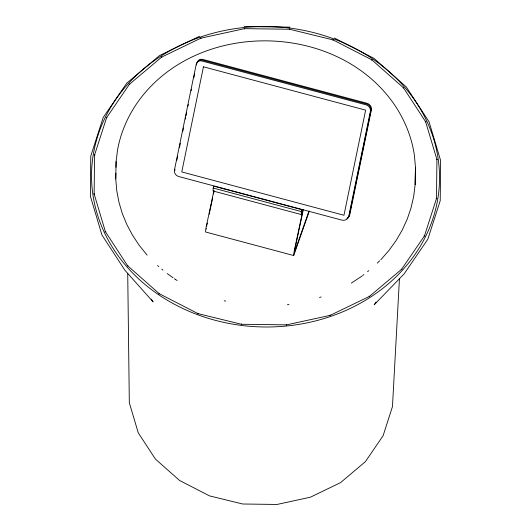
<?xml version="1.0" encoding="UTF-8"?>
<svg xmlns="http://www.w3.org/2000/svg" width="531" height="531" viewBox="0 0 531 531"><rect width="100%" height="100%" fill="white"/><g stroke="black" fill="none" stroke-linecap="round" stroke-linejoin="round"><path stroke-width="0.8" d="M147.127 255.119L139.295 245.448L132.597 235.359L126.869 224.62L122.356 213.661L118.997 202.411L116.754 190.729L115.751 178.907L116.097 161.583L117.563 149.835C121.114 130.327 129.763 111.948 142.016 96.403L142.116 96.277C202.742 20.297 334.318 22.913 391.951 101.162L392.044 101.288C403.686 117.298 411.631 135.996 414.439 155.629L415.461 167.431L415.123 184.755L413.669 196.53L410.981 208.112L407.191 219.23L402.266 229.996L396.133 240.51L389.057 250.327L380.866 259.686M415.123 184.755L415.461 167.431M115.751 178.907L115.871 173.192M115.97 167.298L116.097 161.583M302.882 209.48L301.92 212.208L301.973 209.705L213.834 186.162L213.177 188.027L213.123 190.529A3.611 0.498 -75 0 0 213.462 190.868M301.973 209.705L301.316 211.577L301.263 214.079A3.611 0.498 -75 0 0 302.444 212.407L294.493 249.716A10.394 1.434 -75 0 0 293.709 255.537L205.563 231.987A10.394 1.434 -75 0 1 206.353 226.166L213.787 191.293M399.445 278.709L392.469 406.6L383.097 435.732L365.381 461.665L340.57 482.619L310.416 497.189L277.076 504.45L242.647 503.999L209.473 495.868L179.637 480.515L155.457 459.129L138.259 432.845L129.318 402.737L127.725 273.498M206.227 229.1L206.24 228.98A8.27 1.135 -75 0 1 206.274 228.615M289.541 29.63L289.667 28.86M241.399 324.64L241.519 323.91M176.816 160.262L177.646 156.22M179.485 147.333L180.314 143.29M182.817 131.17L183.48 127.938M185.319 119.05L185.651 117.431M185.983 115.818L186.646 112.585M187.981 106.12L188.319 104.501M191.147 90.761L191.485 89.148M193.815 77.831L194.651 73.789M196.483 64.901L196.815 63.289M206.818 225.489L206.705 226.014A8.27 1.135 -75 0 0 206.612 226.491M206.984 224.686L207.329 223.066M209.214 214.166L212.646 197.977M213.508 193.934L214.192 190.695M303.36 209.387L294.844 249.563A8.27 1.135 -75 0 0 294.38 252.524L308.883 211.384M293.709 255.537L309.361 211.039M332.864 40.25L333.209 39.533M197.851 313.974L198.196 313.297M376.028 302.099L374.182 304.801L404.071 273.956L427.807 239.289L440.219 200.718L440.644 160.634L429.055 121.805L406.261 86.911L374.03 58.403L334.404 38.02M371.6 60.162L372.145 59.552M158.922 293.948L159.466 293.377M377.269 263.104L379.665 260.821M362.64 275.556L363.874 274.58M367.565 271.653L368.799 270.671M403.109 88.033L403.806 87.555M362.029 276.047L351.283 283.129M127.254 265.945L127.958 265.507M425.238 121.944L426.054 121.645M319.556 297.493L321.109 296.955M105.012 231.855L105.828 231.596M199.643 36.234L159.499 55.596L126.683 83.254L103.173 117.543L90.774 156.061L90.356 196.145L101.959 235.034L124.951 270.306L153.12 301.907L151.335 299.165M436.482 159.592L437.358 159.486M287.417 304.708L288.983 304.555M93.708 194.014L94.578 193.948M244.114 26.55L290.045 27.147M436.077 198.415L436.953 198.501M94.113 154.999L94.983 155.125M224.208 300.778L225.735 301.11M213.177 188.027L301.316 211.577M213.27 191.041L301.409 214.59M424.057 235.757L424.866 236.043M106.2 117.464L107.01 117.782M175.788 279.698L177.168 280.521M401.224 269.084L401.921 269.536M129.146 83.964L129.836 84.456M167.265 273.591L173.086 277.773M174.38 278.702L175.675 279.625M157.574 265.546L158.762 266.569M161.749 269.131L162.937 270.153M369.151 296.119L369.676 296.71M161.384 56.797L161.915 57.421M330.01 315.016L330.342 315.706M200.725 37.794L201.05 38.524M286.481 324.494L286.587 325.231M244.479 28.269L244.585 29.046M346.809 218.785A6.033 5.509 33.1 0 0 349.298 215.374L370.91 110.587A5.668 5.177 33.1 0 0 366.543 104.01L202.351 60.142A4.839 4.421 33.1 0 0 196.974 62.724M197.286 62.558A4.839 4.421 33.1 0 1 202.822 59.419L367.014 103.286A5.668 5.177 33.1 0 1 371.381 109.857L349.77 214.65A6.033 5.509 33.1 0 1 347.281 218.055M174.891 170.531A5.668 5.177 33.1 0 1 174.984 169.157M94.545 155.059L94.14 193.981L105.417 231.728L127.606 265.726L159.187 293.663L198.023 313.635L241.459 324.275L286.534 324.866L330.176 315.361L369.417 296.411L401.575 269.31L424.461 235.897L436.515 198.455L436.92 159.539L425.643 121.791L403.46 87.794L371.873 59.857L333.037 39.885L289.607 29.245L244.532 28.654L200.884 38.159L161.65 57.109L129.491 84.21L106.605 117.623L94.545 155.059M196.278 64.105L174.447 169.973A5.668 5.177 33.1 0 0 178.814 176.551L341.864 220.113A6.033 5.509 33.1 0 0 348.761 216.197L370.372 111.404A5.668 5.177 33.1 0 0 366.005 104.833L201.813 60.965A4.839 4.421 33.1 0 0 196.278 64.105M203.446 66.813L181.768 171.931L343.962 215.261L365.64 110.143L203.446 66.813M158.377 294.546A174.002 150.233 1.2 0 0 437.829 198.607A174.002 150.233 1.2 0 0 200.393 37.077A174.002 150.233 1.2 0 0 158.377 294.546"/></g></svg>
